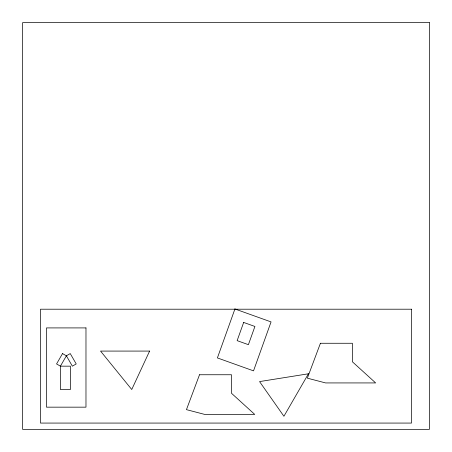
<?xml version="1.0" encoding="UTF-8"?>
<svg xmlns="http://www.w3.org/2000/svg" width="452" height="452" viewBox="0 0 452 452"><rect width="100%" height="100%" fill="white"/><g stroke="black" fill="none" stroke-linecap="round" stroke-linejoin="round"><path stroke-width="0.68" d="M234.927 308.976L217.401 357.927L253.527 370.86L271.053 321.909L234.927 308.976M243.662 322.429L237.136 340.644L248.397 344.673L254.917 326.463L243.662 322.429M199.513 374.748L186.45 409.642L204.688 414.411L254.736 414.411L231.492 393.268L231.492 374.748L199.513 374.748M320.423 343.271L307.36 378.166L325.593 382.929L375.646 382.929L352.396 361.792L352.396 343.271L320.423 343.271M149.601 351.08L131.741 389.505L100.547 351.08L149.601 351.08M62.534 353.583L56.556 363.939L60.41 366.165L70.416 366.165L70.416 389.522L60.41 389.522L60.41 366.165L66.387 355.809L70.241 353.583L76.218 363.939L72.365 366.165L66.387 355.809L62.534 353.583M308.439 373.787L283.912 416.269L259.561 381.59L308.439 373.787M429.36 22.6L22.64 22.6L22.64 429.4L429.36 429.4L429.36 22.6M411.523 309.208L40.477 309.208L40.477 423.072L411.523 423.072L411.523 309.208M85.976 327.915L46.488 327.915L46.488 407.162L85.976 407.162L85.976 327.915"/></g></svg>
